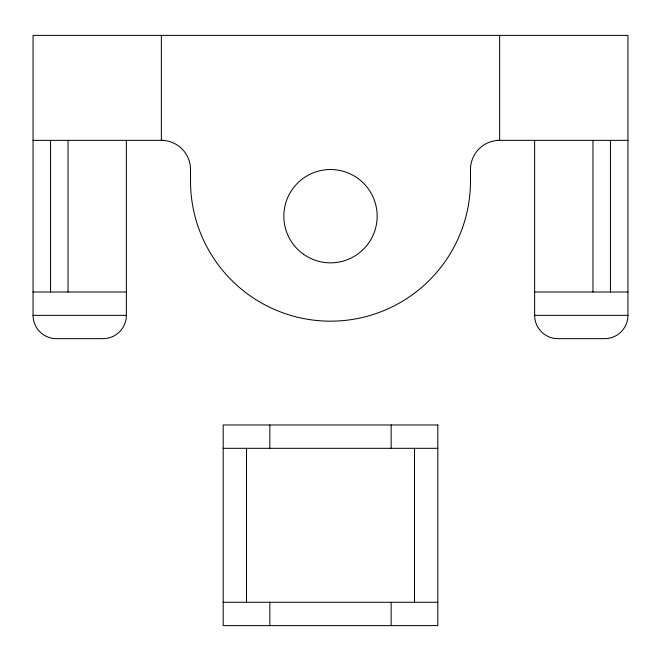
<?xml version="1.0" encoding="UTF-8"?>
<svg xmlns="http://www.w3.org/2000/svg" width="661" height="661" viewBox="0 0 661 661"><rect width="100%" height="100%" fill="white"/><g stroke="black" fill="none" stroke-linecap="round" stroke-linejoin="round"><path stroke-width="0.99" d="M33.05 140.363L163.308 140.363M497.692 140.363L627.95 140.363M33.05 292.005L126.367 292.005M534.633 292.005L627.95 292.005M534.633 140.363L534.633 315.338A23.333 23.333 0 0 0 557.958 338.663L604.617 338.663A23.333 23.333 0 0 0 627.95 315.338L627.95 35.38L33.05 35.38L33.05 315.338L126.367 315.338L126.367 140.363M534.633 315.338L627.95 315.338M223.187 448.315L437.813 448.315M223.187 602.287L437.813 602.287M610.45 140.363L610.45 292.005M592.958 140.363L592.958 292.005M499.642 35.38L499.642 140.363A29.158 29.158 0 0 0 470.475 169.53L470.475 181.188A139.975 139.975 0 0 1 330.5 321.172A139.975 139.975 0 0 1 190.525 181.188L190.525 169.53A29.158 29.158 0 0 0 161.358 140.363L161.358 35.38M414.488 448.315L414.488 602.287M391.155 424.982L391.155 448.315M391.155 602.287L391.155 625.62M269.845 424.982L269.845 448.315M269.845 602.287L269.845 625.62M246.512 448.315L246.512 602.287M68.042 140.363L68.042 292.005M50.55 140.363L50.55 292.005M33.05 315.338A23.333 23.333 0 0 0 56.383 338.663L103.042 338.663A23.333 23.333 0 0 0 126.367 315.338M437.813 424.982L223.187 424.982L223.187 625.62L437.813 625.62L437.813 424.982M303.63 254.336A46.658 46.658 0 0 0 376.968 220.377A46.658 46.658 0 0 0 310.893 173.843A46.658 46.658 0 0 0 303.63 254.336"/></g></svg>
